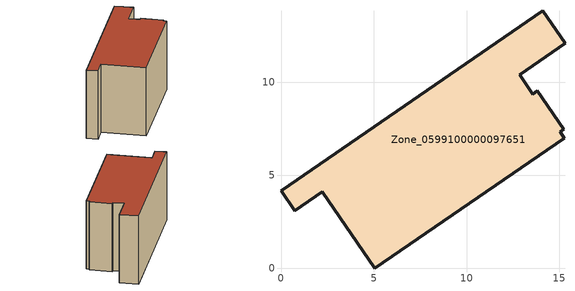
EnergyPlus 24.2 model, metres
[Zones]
Zone_0599100000097651
 floor ground (C_G): 2.21,4.12 0.73,3.1 0,4.17 14.09,13.85 15.3,12.1 12.85,10.42 13.56,9.37 13.81,9.54 15.23,7.47 15.04,7.33 15.25,7 5.04,0 z0.23
 wall outside (C_F): 14.09,13.85 0,4.17 0.73,3.1 2.21,4.12 5.04,0 15.25,7 15.04,7.33 15.23,7.47 13.81,9.54 13.56,9.37 12.85,10.42 15.3,12.1 14.09,13.85 z0.23:8.34
 roof outside (C_R): 5.04,0 15.25,7 15.04,7.33 15.23,7.47 13.81,9.54 13.56,9.37 12.85,10.42 15.3,12.1 14.09,13.85 0,4.17 0.73,3.1 2.21,4.12 z8.34
[BUILDING]
Pand.0599100000097651: North Axis=0; Terrain=City; Loads Convergence Tolerance Value=0.04; Temperature Convergence Tolerance Value=0.4; Solar Distribution=FullExterior; Maximum Number of Warmup Days=25; Minimum Number of Warmup Days=1
[Site:Location]
Rotterdam.The.Hague.AP_ZH_NLD Design_Conditions: Latitude=51.96; Longitude=4.45; Time Zone=1; Elevation=-4.5
[SITE:GROUNDTEMPERATURE:BUILDINGSURFACE]
18, 18, 18, 18, 18, 18, 18, 18, 18, 18, 18, 18
[MATERIAL] Thermal Absorptance=0.9; Solar Absorptance=0.7; Visible Absorptance=0.7
Name | Roughness | Thickness | Conductivity | Density | Specific Heat
G.TI.1992-2005 | MediumSmooth | 0.15 | 0.06 | 540 | 1210
F.TI.1992-2005 | Rough | 0.3 | 0.12 | 1920 | 840
R.TI.1992-2005 | MediumRough | 0.2 | 0.08 | 1500 | 1000
[CONSTRUCTION]
C_G: G.TI.1992-2005
C_F: F.TI.1992-2005
C_R: R.TI.1992-2005
[ZONE]
Zone_0599100000097651: Type=1; Multiplier=1; Ceiling Height=Autocalculate; Volume=Autocalculate; Floor Area=autocalculate; Part of Total Floor Area=Yes
[ZONEINFILTRATION:DESIGNFLOWRATE]
Infil_Zone_0599100000097651: Zone or ZoneList or Space or SpaceList=Zone_0599100000097651; Schedule=AlwaysOn; Design Flow Rate Calculation Method=Flow/Area; Flow Rate per Floor Area=0.0015; Constant Term Coefficient=1; Temperature Term Coefficient=0; Velocity Term Coefficient=0; Velocity Squared Term Coefficient=0
[HVACTEMPLATE:ZONE:IDEALLOADSAIRSYSTEM]
Zone_0599100000097651: Maximum Heating Supply Air Temperature=50; Minimum Cooling Supply Air Temperature=13; Maximum Heating Supply Air Humidity Ratio=0.0156; Minimum Cooling Supply Air Humidity Ratio=0.0077; Heating Limit=NoLimit; Cooling Limit=NoLimit; Dehumidification Control Type=ConstantSensibleHeatRatio; Cooling Sensible Heat Ratio=0.7; Dehumidification Setpoint=60; Humidification Control Type=None; Humidification Setpoint=30; Outdoor Air Method=None; Outdoor Air Flow Rate per Person=0.00944; Outdoor Air Flow Rate per Zone Floor Area=0; Outdoor Air Flow Rate per Zone=0; Demand Controlled Ventilation Type=None; Outdoor Air Economizer Type=NoEconomizer; Heat Recovery Type=None; Sensible Heat Recovery Effectiveness=0.7; Latent Heat Recovery Effectiveness=0.65
[ZONECONTROL:THERMOSTAT]
ThermostatControl_Zone_0599100000097651: Zone or ZoneList=Zone_0599100000097651; Control Type Schedule=DualSetpointControlType; Control 1=Thermostat_Zone_0599100000097651; Temperature Difference Between Cutout And Setpoint=0
[THERMOSTATSETPOINT:DUALSETPOINT]
Thermostat_Zone_0599100000097651: Heating Setpoint Temperature Schedule=HeatingSetpoint_Zone_0599100000097651; Cooling Setpoint Temperature Schedule=CoolingSetpoint_Zone_0599100000097651
[SCHEDULE:COMPACT]
HeatingSetpoint_Zone_0599100000097651: Through: 12/31, For: AllDays, Until: 24:00, 21
CoolingSetpoint_Zone_0599100000097651: Through: 12/31, For: AllDays, Until: 24:00, 24
DualSetpointControlType: Through: 12/31, For: AllDays, Until: 24:00, 4
AlwaysOn: Through: 12/31, For: AllDays, Until: 24:00, 1
